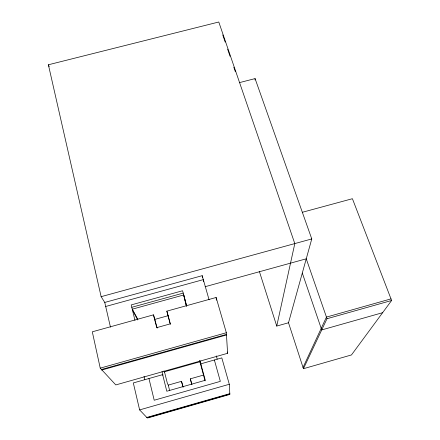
<?xml version="1.0" encoding="UTF-8"?>
<svg xmlns="http://www.w3.org/2000/svg" width="440" height="440" viewBox="0 0 440 440"><rect width="100%" height="100%" fill="white"/><g stroke="black" fill="none" stroke-linecap="round" stroke-linejoin="round"><path stroke-width="0.66" d="M255.019 80.003L255.079 78.601L239.569 82.594M255.079 78.601L311.768 238.937L288.508 322.762L276.744 326.073L294.805 243.584L218.779 22L48.384 64.773L101.134 296.675L104.764 302.44L110.457 327.145M303.039 367.466L326.452 317.091L391 298.887M302.374 212.278L352.413 198.704L391.617 300.487L351.466 354.948L303.441 368.704L327.014 318.72L306.251 258.808L205.15 286.699M162.014 371.52L162.932 375.188L162.641 374.644L133.315 382.943L139.623 409.904L229.301 384.274L221.81 357.891L200.805 363.841L200.943 364.425M147.109 417.769L147.021 417.384L229.724 393.674L229.829 394.048L147.109 417.769L139.623 409.904M229.724 393.674L229.763 394.438L147.604 418L147.021 417.384M199.936 361.768L164.466 371.8L167.415 383.521L168.267 385.099L181.506 381.337L183.139 387.118M191.796 384.439L190.316 378.834L203.5 375.084L199.694 360.872M327.014 318.72L391.617 300.487M153.505 314.842L156.75 327.63L170.181 323.889L166.854 311.146L216.123 297.484L226.347 332.728L227.596 353.309L115.803 384.923L100.238 368.143L92.301 331.81L153.505 314.842L157.185 328.114M382.624 312.686L321.728 329.923L302.297 273.053M100.238 368.143L226.347 332.728M101.519 369.495L226.441 334.395M101.646 370.057L226.6 334.939M154.589 319.462L168.366 315.639M104.764 302.44L202.186 275.677L209.083 299.8M105.727 306.477L203.313 279.626L203.594 281.611M131.786 307.285L183.211 293.101M101.134 296.675L311.768 238.937M137.847 319.303L132.248 309.188L183.722 294.976L186.434 306.345M132.363 309.661L137.66 319.946M163.933 370.942L164.555 372.141M48.384 64.773L49.165 66.644M166.854 311.146L170.462 324.341M190.316 378.834L191.912 384.62M222.75 34.958L225.181 42.053M227.618 49.148L230.049 56.248M233.805 67.21L235.356 71.726M288.508 322.762L303.441 368.704M259.358 271.43L276.744 326.073M227.222 351.995L227.596 353.309M229.4 393.14L229.763 394.438M216.304 355.916L217.206 359.128M214.368 359.997L220.341 381.365L154.209 400.235L148.94 378.521M186.72 305.971L182.573 290.757L131.214 304.92L134.954 320.32M199.958 360.789L205.277 380.281L166.793 391.243L162.641 374.644M203.5 375.084L205.073 380.864M181.506 381.337L182.963 386.958M168.267 385.099L169.571 390.28M183.849 295.444L186.351 305.762M199.716 360.822L200.03 362.104M144.034 376.354L144.815 379.621M202.186 275.677L202.472 277.684M216.123 297.484L216.376 300.19M229.301 384.274L229.829 394.048"/></g></svg>
